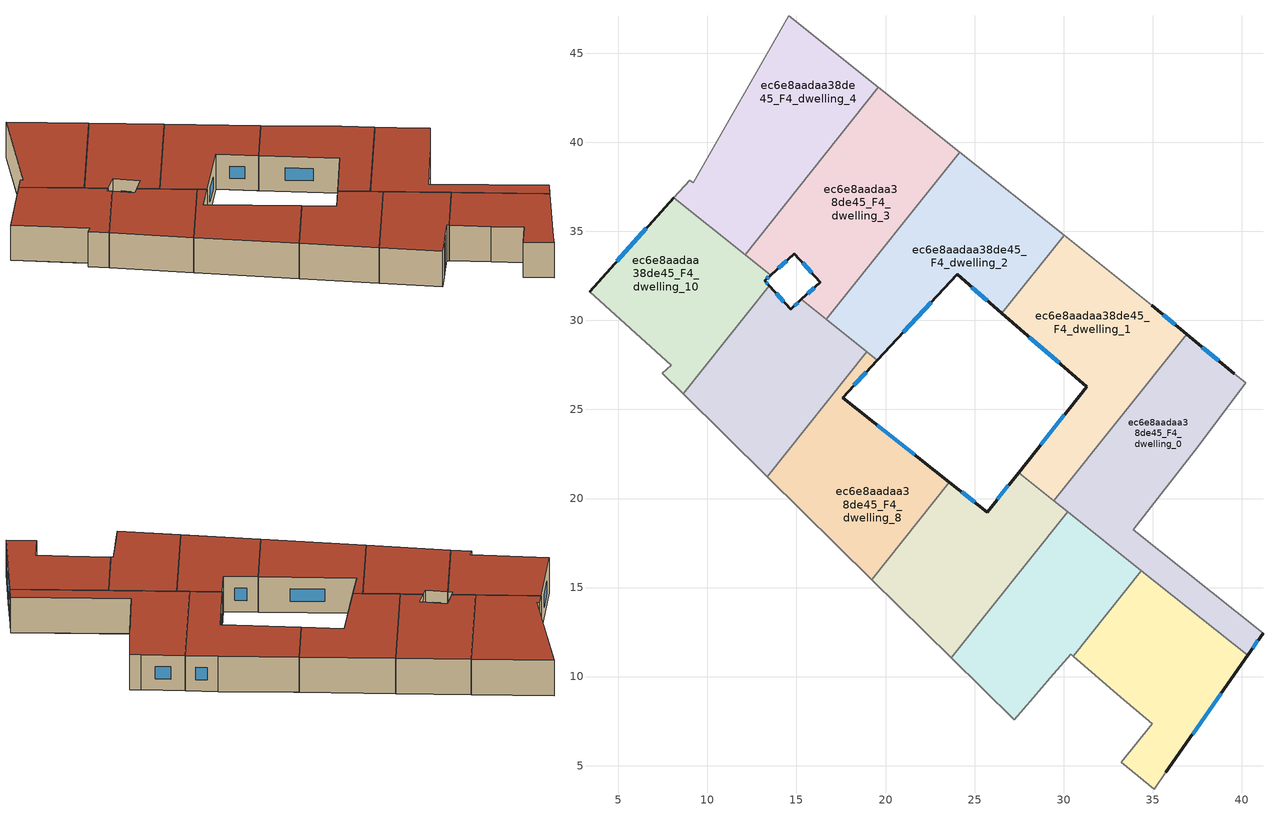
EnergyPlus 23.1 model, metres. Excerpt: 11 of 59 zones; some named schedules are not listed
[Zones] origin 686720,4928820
ec6e8aadaa38de45_F4_dwelling_0
 floor to ec6e8aadaa38de45_F3_dwelling_8 (EU_floor_Construction): 39.58,27.02 40.23,26.51 37.56,22.95 33.9,18.26 33.17,18.84 32.44,18.1 29.99,20.53 36.92,29.22 z12
 floor to ec6e8aadaa38de45_F3_dwelling_10 (EU_floor_Construction): 41.2,12.44 40.34,11.2 32.11,17.76 33.17,18.84 z12
 floor adiabatic (EU_floor_Construction): 32.44,18.1 32.11,17.76 29.46,19.87 29.98,20.52 z12
 wall outside (EU_wall_Construction): 40.34,11.2 41.2,12.44 / 39.58,27.02 36.92,29.22 z12:15
 wall adiabatic (EU_wall_Construction): 41.2,12.44 33.9,18.26 37.56,22.95 40.23,26.51 39.58,27.02 z12:15
 wall to ec6e8aadaa38de45_F4_dwelling_1 (EU_wall_Construction): 36.92,29.22 29.46,19.87 z12:15
 wall to ec6e8aadaa38de45_F4_dwelling_5 (EU_wall_Construction): 34.37,15.95 40.34,11.2 z12:15
 wall to ec6e8aadaa38de45_F4_dwelling_6 (EU_wall_Construction): 30.23,19.25 34.37,15.95 z12:15
 wall to ec6e8aadaa38de45_F4_dwelling_7 (EU_wall_Construction): 29.46,19.87 30.23,19.25 z12:15
 window (EU_Window_Construction): 40.62,11.6 40.92,12.03 / 38.72,27.74 37.79,28.51 z12.98:14.02
 roof outside (EU_roof_Construction): 40.34,11.2 41.2,12.44 33.9,18.26 37.56,22.95 40.23,26.51 39.58,27.02 36.92,29.22 29.46,19.87 z15
ec6e8aadaa38de45_F4_dwelling_1
 floor to ec6e8aadaa38de45_F3_dwelling_6 (EU_floor_Construction): 34.95,30.86 36.64,29.46 32.47,25.24 26.54,30.41 27.47,31.57 30.37,34.51 z12
 floor to ec6e8aadaa38de45_F3_dwelling_8 (EU_floor_Construction): 36.92,29.22 29.99,20.53 28.16,22.33 31.29,26.27 32.47,25.24 36.64,29.46 z12
 floor to ec6e8aadaa38de45_F3_dwelling_4 (EU_floor_Construction): 30.37,34.51 27.47,31.57 30.03,34.78 z12
 floor adiabatic (EU_floor_Construction): 29.98,20.52 29.46,19.87 27.47,21.46 28.16,22.32 z12
 wall outside (EU_wall_Construction): 26.54,30.41 31.29,26.27 27.47,21.46 / 36.92,29.22 34.95,30.86 z12:15
 wall to ec6e8aadaa38de45_F4_dwelling_2 (EU_wall_Construction): 30.03,34.78 26.54,30.41 z12:15
 wall adiabatic (EU_wall_Construction): 34.95,30.86 30.03,34.78 z12:15
 wall to ec6e8aadaa38de45_F4_dwelling_7 (EU_wall_Construction): 27.47,21.46 29.46,19.87 z12:15
 window (EU_Window_Construction): 30.05,24.7 28.71,23.02 / 28.08,29.06 29.75,27.61 / 36.28,29.75 35.59,30.33 z12.98:14.02
 roof outside (EU_roof_Construction): 29.46,19.87 36.92,29.22 34.95,30.86 30.03,34.78 26.54,30.41 31.29,26.27 27.47,21.46 z15
ec6e8aadaa38de45_F4_dwelling_10
 floor to ec6e8aadaa38de45_F3_dwelling_1 (EU_floor_Construction): 12.01,33.51 6.97,28.39 3.38,31.61 8.12,36.89 13.56,32.55 13.21,32.23 z12
 floor to ec6e8aadaa38de45_F3_dwelling_3 (EU_floor_Construction): 12.01,33.51 13.47,31.94 8.63,25.88 7.46,27.03 7.97,27.48 6.97,28.39 z12
 wall outside (EU_wall_Construction): 8.12,36.89 3.38,31.61 / 13.47,31.95 13.21,32.23 13.56,32.55 z12:15
 wall to ec6e8aadaa38de45_F4_dwelling_9 (EU_wall_Construction): 8.63,25.88 13.47,31.95 z12:15
 wall adiabatic (EU_wall_Construction): 3.38,31.61 7.97,27.48 7.46,27.03 8.63,25.88 z12:15
 wall to ec6e8aadaa38de45_F4_dwelling_4 (EU_wall_Construction): 12.11,33.7 8.12,36.89 z12:15
 wall to ec6e8aadaa38de45_F4_dwelling_3 (EU_wall_Construction): 13.56,32.55 12.11,33.7 z12:15
 window (EU_Window_Construction): 6.58,35.17 4.92,33.33 / 13.32,32.33 13.45,32.44 / 13.39,32.04 13.3,32.14 z12.98:14.02
 roof outside (EU_roof_Construction): 8.63,25.88 13.47,31.95 13.21,32.23 13.56,32.55 8.12,36.89 3.38,31.61 7.97,27.48 7.46,27.03 z15
ec6e8aadaa38de45_F4_dwelling_2
 floor to ec6e8aadaa38de45_F3_dwelling_4 (EU_floor_Construction): 30.03,34.78 27.47,31.57 26.42,30.51 24.03,32.59 20.26,28.54 17.68,31.09 25.15,38.67 z12
 floor to ec6e8aadaa38de45_F3_dwelling_6 (EU_floor_Construction): 27.47,31.57 26.54,30.41 26.42,30.51 z12
 floor to ec6e8aadaa38de45_F3_dwelling_2 (EU_floor_Construction): 25.15,38.67 17.5,30.91 17.43,30.99 24.17,39.45 z12
 floor to ec6e8aadaa38de45_F3_dwelling_5 (EU_floor_Construction): 20.26,28.54 19.55,27.77 16.68,30.06 17.43,30.99 17.5,30.91 17.68,31.09 z12
 wall outside (EU_wall_Construction): 19.55,27.77 24.03,32.59 26.54,30.41 z12:15
 wall to ec6e8aadaa38de45_F4_dwelling_3 (EU_wall_Construction): 24.18,39.45 16.68,30.06 z12:15
 wall adiabatic (EU_wall_Construction): 30.03,34.78 24.18,39.45 z12:15
 wall to ec6e8aadaa38de45_F4_dwelling_9 (EU_wall_Construction): 16.68,30.06 18.95,28.25 z12:15
 wall to ec6e8aadaa38de45_F4_dwelling_8 (EU_wall_Construction): 18.95,28.25 19.55,27.77 z12:15
 window (EU_Window_Construction): 21.01,29.34 22.57,31.02 / 24.85,31.88 25.72,31.12 z12.98:14.02
 roof outside (EU_roof_Construction): 26.54,30.41 30.03,34.78 24.18,39.45 16.68,30.06 19.55,27.77 24.03,32.59 z15
ec6e8aadaa38de45_F4_dwelling_3
 floor to ec6e8aadaa38de45_F3_dwelling_2 (EU_floor_Construction): 24.17,39.45 17.43,30.99 16.34,32.16 14.87,33.75 13.6,35.12 20.64,42.27 z12
 floor to ec6e8aadaa38de45_F3_dwelling_0 (EU_floor_Construction): 20.64,42.27 14.56,36.1 14.26,36.4 19.6,43.1 z12
 floor to ec6e8aadaa38de45_F3_dwelling_5 (EU_floor_Construction): 16.34,32.16 17.43,30.99 16.68,30.06 15.28,31.18 z12
 floor to ec6e8aadaa38de45_F3_dwelling_1 (EU_floor_Construction): 14.56,36.1 13.6,35.12 14.87,33.75 13.56,32.55 12.11,33.7 14.26,36.4 z12
 wall outside (EU_wall_Construction): 13.56,32.55 14.87,33.75 16.34,32.16 15.28,31.18 z12:15
 wall to ec6e8aadaa38de45_F4_dwelling_4 (EU_wall_Construction): 19.6,43.1 12.11,33.7 z12:15
 wall adiabatic (EU_wall_Construction): 24.18,39.45 19.6,43.1 z12:15
 wall to ec6e8aadaa38de45_F4_dwelling_9 (EU_wall_Construction): 15.28,31.18 16.68,30.06 z12:15
 window (EU_Window_Construction): 15.99,31.84 15.62,31.5 / 15.35,33.23 15.86,32.68 / 13.99,32.94 14.44,33.36 z12.98:14.02
 roof outside (EU_roof_Construction): 16.68,30.06 24.18,39.45 19.6,43.1 12.11,33.7 13.56,32.55 14.87,33.75 16.34,32.16 15.28,31.18 z15
ec6e8aadaa38de45_F4_dwelling_4
 floor to ec6e8aadaa38de45_F3_dwelling_0 (EU_floor_Construction): 19.6,43.1 14.26,36.4 10.53,40.07 14.57,47.11 z12
 floor to ec6e8aadaa38de45_F3_dwelling_1 (EU_floor_Construction): 14.26,36.4 12.11,33.7 8.12,36.89 9.01,37.88 9.19,37.74 10.53,40.07 z12
 wall adiabatic (EU_wall_Construction): 19.6,43.1 14.57,47.11 9.19,37.74 9.01,37.88 8.12,36.89 z12:15
 roof outside (EU_roof_Construction): 12.11,33.7 19.6,43.1 14.57,47.11 9.19,37.74 9.01,37.88 8.12,36.89 z15
ec6e8aadaa38de45_F4_dwelling_5
 floor to ec6e8aadaa38de45_F3_dwelling_11 (EU_floor_Construction): 38.08,7.96 35.75,4.62 35.1,3.68 33.23,5.19 34.98,7.34 33.02,9 30.53,11.14 32.43,13.52 z12
 floor to ec6e8aadaa38de45_F3_dwelling_10 (EU_floor_Construction): 40.34,11.2 38.08,7.96 32.43,13.52 34.37,15.95 z12
 wall outside (EU_wall_Construction): 35.75,4.62 40.34,11.2 z12:15
 wall adiabatic (EU_wall_Construction): 30.53,11.14 33.02,9 34.98,7.34 33.23,5.19 35.1,3.68 35.75,4.62 z12:15
 wall to ec6e8aadaa38de45_F4_dwelling_6 (EU_wall_Construction): 34.37,15.95 30.53,11.14 z12:15
 window (EU_Window_Construction): 37.24,6.76 38.84,9.06 z12.98:14.02
 roof outside (EU_roof_Construction): 35.75,4.62 40.34,11.2 34.37,15.95 30.53,11.14 33.02,9 34.98,7.34 33.23,5.19 35.1,3.68 z15
ec6e8aadaa38de45_F4_dwelling_6
 floor to ec6e8aadaa38de45_F3_dwelling_11 (EU_floor_Construction): 32.43,13.52 30.53,11.14 30.41,11.25 29.26,9.93 28.29,8.81 27.24,7.57 24.62,10.15 30.15,15.77 z12
 floor to ec6e8aadaa38de45_F3_dwelling_9 (EU_floor_Construction): 32.11,17.76 24.62,10.15 23.7,11.05 30.23,19.25 z12
 floor to ec6e8aadaa38de45_F3_dwelling_10 (EU_floor_Construction): 34.37,15.95 32.43,13.52 30.15,15.77 32.11,17.76 z12
 wall adiabatic (EU_wall_Construction): 23.7,11.05 27.24,7.57 28.29,8.81 29.26,9.93 30.41,11.25 30.53,11.14 z12:15
 wall to ec6e8aadaa38de45_F4_dwelling_7 (EU_wall_Construction): 30.23,19.25 23.7,11.05 z12:15
 roof outside (EU_roof_Construction): 30.53,11.14 34.37,15.95 30.23,19.25 23.7,11.05 27.24,7.57 28.29,8.81 29.26,9.93 30.41,11.25 z15
ec6e8aadaa38de45_F4_dwelling_7
 floor to ec6e8aadaa38de45_F3_dwelling_7 (EU_floor_Construction): 26.19,18.86 21.06,13.65 19.23,15.45 23.59,20.92 z12
 floor to ec6e8aadaa38de45_F3_dwelling_9 (EU_floor_Construction): 30.23,19.25 23.7,11.05 21.06,13.65 26.19,18.86 25.71,19.24 27.47,21.46 z12
 wall outside (EU_wall_Construction): 27.47,21.46 25.71,19.24 23.59,20.92 z12:15
 wall adiabatic (EU_wall_Construction): 19.23,15.45 23.7,11.05 z12:15
 wall to ec6e8aadaa38de45_F4_dwelling_8 (EU_wall_Construction): 23.59,20.92 19.23,15.45 z12:15
 window (EU_Window_Construction): 26.9,20.73 26.28,19.96 / 25.02,19.78 24.28,20.37 z12.98:14.02
 roof outside (EU_roof_Construction): 23.7,11.05 30.23,19.25 27.47,21.46 25.71,19.24 23.59,20.92 19.23,15.45 z15
ec6e8aadaa38de45_F4_dwelling_8
 floor to ec6e8aadaa38de45_F3_dwelling_5 (EU_floor_Construction): 19.55,27.77 17.59,25.67 19.87,23.86 15.35,19.27 13.35,21.23 18.95,28.25 z12
 floor to ec6e8aadaa38de45_F3_dwelling_7 (EU_floor_Construction): 23.59,20.92 19.23,15.45 15.35,19.27 19.87,23.86 z12
 wall outside (EU_wall_Construction): 23.59,20.92 17.59,25.67 19.55,27.77 z12:15
 wall adiabatic (EU_wall_Construction): 13.35,21.23 19.23,15.45 z12:15
 wall to ec6e8aadaa38de45_F4_dwelling_9 (EU_wall_Construction): 18.95,28.25 13.35,21.23 z12:15
 window (EU_Window_Construction): 18.23,26.35 18.91,27.09 / 21.64,22.46 19.54,24.12 z12.98:14.02
 roof outside (EU_roof_Construction): 19.23,15.45 23.59,20.92 17.59,25.67 19.55,27.77 18.95,28.25 13.35,21.23 z15
ec6e8aadaa38de45_F4_dwelling_9
 floor to ec6e8aadaa38de45_F3_dwelling_3 (EU_floor_Construction): 13.47,31.94 15.92,29.31 10.62,23.92 8.63,25.88 z12
 floor to ec6e8aadaa38de45_F3_dwelling_5 (EU_floor_Construction): 18.95,28.25 13.35,21.23 10.62,23.92 15.93,29.31 14.69,30.64 15.28,31.18 z12
 wall outside (EU_wall_Construction): 15.28,31.18 14.69,30.64 13.47,31.95 z12:15
 wall adiabatic (EU_wall_Construction): 8.63,25.88 13.35,21.23 z12:15
 window (EU_Window_Construction): 15.09,31 14.88,30.81 / 14.29,31.06 13.87,31.52 z12.98:14.02
 roof outside (EU_roof_Construction): 13.35,21.23 18.95,28.25 15.28,31.18 14.69,30.64 13.47,31.95 8.63,25.88 z15
[Building]
EU S2 Campaign: North Axis=0; Terrain=City; Solar Distribution=FullExterior
[Site:Location]
Bologna: Latitude=44.5; Longitude=11.25; Time Zone=1; Elevation=37
[SizingPeriod:WeatherFileDays]
AnnualSizingPeriod: Begin Month=1; Begin Day of Month=1; End Month=12; End Day of Month=31; Day of Week for Start Day=Monday; Use Weather File Daylight Saving Period=No; Use Weather File Rain and Snow Indicators=No
[MATERIAL]
EU_InternalMass_Material: Roughness=MediumRough; Thickness=0.1; Conductivity=1; Density=1800; Specific Heat=900; Thermal Absorptance=0.9; Solar Absorptance=0.7; Visible Absorptance=0.7
[MATERIAL:NOMASS] Roughness=MediumRough; Thermal Absorptance=0.9; Solar Absorptance=0.7; Visible Absorptance=0.7
Name | Thermal Resistance
EU_wall_NoMass | 0.905828
EU_roof_NoMass | 0.37593
EU_floor_NoMass | 0.67114
[WINDOWMATERIAL:SIMPLEGLAZINGSYSTEM]
EU_Window_SimpleGlazing: UFactor=4.52486; Solar Heat Gain Coefficient=0.85; Visible Transmittance=0.85
[CONSTRUCTION]
EU_wall_Construction: EU_wall_NoMass
EU_roof_Construction: EU_roof_NoMass
EU_floor_Construction: EU_floor_NoMass
EU_Window_Construction: EU_Window_SimpleGlazing
EU_InternalMass_Construction: EU_InternalMass_Material
[ZONE] Type=1; Multiplier=1; Ceiling Height=autocalculate; Floor Area=autocalculate; Part of Total Floor Area=Yes
Name | Volume
ec6e8aadaa38de45_F4_dwelling_0 | 200.295
ec6e8aadaa38de45_F4_dwelling_1 | 200.276
ec6e8aadaa38de45_F4_dwelling_10 | 166.908
ec6e8aadaa38de45_F4_dwelling_2 | 200.283
ec6e8aadaa38de45_F4_dwelling_3 | 200.298
ec6e8aadaa38de45_F4_dwelling_4 | 200.29
ec6e8aadaa38de45_F4_dwelling_5; ec6e8aadaa38de45_F4_dwelling_7 | 166.893
ec6e8aadaa38de45_F4_dwelling_6 | 166.922
ec6e8aadaa38de45_F4_dwelling_8 | 166.926
ec6e8aadaa38de45_F4_dwelling_9 | 166.906
[INTERNALMASS] Construction=EU_InternalMass_Construction
Name | Zone or ZoneList | Surface Area
ec6e8aadaa38de45_F4_dwelling_0_EU_InternalMass | ec6e8aadaa38de45_F4_dwelling_0 | 66.7649
ec6e8aadaa38de45_F4_dwelling_1_EU_InternalMass | ec6e8aadaa38de45_F4_dwelling_1 | 66.7586
ec6e8aadaa38de45_F4_dwelling_2_EU_InternalMass | ec6e8aadaa38de45_F4_dwelling_2 | 66.7611
ec6e8aadaa38de45_F4_dwelling_3_EU_InternalMass | ec6e8aadaa38de45_F4_dwelling_3 | 66.766
ec6e8aadaa38de45_F4_dwelling_4_EU_InternalMass | ec6e8aadaa38de45_F4_dwelling_4 | 66.7633
ec6e8aadaa38de45_F4_dwelling_5_EU_InternalMass | ec6e8aadaa38de45_F4_dwelling_5 | 55.6312
ec6e8aadaa38de45_F4_dwelling_6_EU_InternalMass | ec6e8aadaa38de45_F4_dwelling_6 | 55.6405
ec6e8aadaa38de45_F4_dwelling_7_EU_InternalMass | ec6e8aadaa38de45_F4_dwelling_7 | 55.6307
ec6e8aadaa38de45_F4_dwelling_8_EU_InternalMass | ec6e8aadaa38de45_F4_dwelling_8 | 55.6423
ec6e8aadaa38de45_F4_dwelling_9_EU_InternalMass | ec6e8aadaa38de45_F4_dwelling_9 | 55.6354
ec6e8aadaa38de45_F4_dwelling_10_EU_InternalMass | ec6e8aadaa38de45_F4_dwelling_10 | 55.6357
[OTHEREQUIPMENT] Fuel Type=Electricity; Design Level Calculation Method=Watts/Area; Power per Zone Floor Area=1; Fraction Latent=0; Fraction Radiant=0; Fraction Lost=0; Carbon Dioxide Generation Rate=0; EndUse Subcategory=EU_Step8_InternalGains
Name | Zone or ZoneList or Space or SpaceList | Schedule
EU_Step8_InternalGain_ec6e8aadaa38de45_F4_dwelling_0_f000 | ec6e8aadaa38de45_F4_dwelling_0 | EU_Step8_GainSchedule_ec6e8aadaa38de45_F4_dwelling_0_f000
EU_Step8_InternalGain_ec6e8aadaa38de45_F4_dwelling_1_f000 | ec6e8aadaa38de45_F4_dwelling_1 | EU_Step8_GainSchedule_ec6e8aadaa38de45_F4_dwelling_1_f000
EU_Step8_InternalGain_ec6e8aadaa38de45_F4_dwelling_2_f000 | ec6e8aadaa38de45_F4_dwelling_2 | EU_Step8_GainSchedule_ec6e8aadaa38de45_F4_dwelling_2_f000
EU_Step8_InternalGain_ec6e8aadaa38de45_F4_dwelling_3_f000 | ec6e8aadaa38de45_F4_dwelling_3 | EU_Step8_GainSchedule_ec6e8aadaa38de45_F4_dwelling_3_f000
EU_Step8_InternalGain_ec6e8aadaa38de45_F4_dwelling_4_f000 | ec6e8aadaa38de45_F4_dwelling_4 | EU_Step8_GainSchedule_ec6e8aadaa38de45_F4_dwelling_4_f000
EU_Step8_InternalGain_ec6e8aadaa38de45_F4_dwelling_5_f000 | ec6e8aadaa38de45_F4_dwelling_5 | EU_Step8_GainSchedule_ec6e8aadaa38de45_F4_dwelling_5_f000
EU_Step8_InternalGain_ec6e8aadaa38de45_F4_dwelling_6_f000 | ec6e8aadaa38de45_F4_dwelling_6 | EU_Step8_GainSchedule_ec6e8aadaa38de45_F4_dwelling_6_f000
EU_Step8_InternalGain_ec6e8aadaa38de45_F4_dwelling_7_f000 | ec6e8aadaa38de45_F4_dwelling_7 | EU_Step8_GainSchedule_ec6e8aadaa38de45_F4_dwelling_7_f000
EU_Step8_InternalGain_ec6e8aadaa38de45_F4_dwelling_8_f000 | ec6e8aadaa38de45_F4_dwelling_8 | EU_Step8_GainSchedule_ec6e8aadaa38de45_F4_dwelling_8_f000
EU_Step8_InternalGain_ec6e8aadaa38de45_F4_dwelling_9_f000 | ec6e8aadaa38de45_F4_dwelling_9 | EU_Step8_GainSchedule_ec6e8aadaa38de45_F4_dwelling_9_f000
EU_Step8_InternalGain_ec6e8aadaa38de45_F4_dwelling_10_f000 | ec6e8aadaa38de45_F4_dwelling_10 | EU_Step8_GainSchedule_ec6e8aadaa38de45_F4_dwelling_10_f000
[ZONEVENTILATION:DESIGNFLOWRATE] Schedule=EU_AlwaysOn; Design Flow Rate Calculation Method=AirChanges/Hour; Air Changes per Hour=0.73129; Ventilation Type=Natural; Fan Pressure Rise=0; Fan Total Efficiency=1; Constant Term Coefficient=1; Temperature Term Coefficient=0; Velocity Term Coefficient=0; Velocity Squared Term Coefficient=0; Minimum Indoor Temperature=-100; Maximum Indoor Temperature=100; Delta Temperature=-100; Minimum Outdoor Temperature=-100; Maximum Outdoor Temperature=100; Maximum Wind Speed=40
Name | Zone or ZoneList or Space or SpaceList
EU_ConstantAir_ec6e8aadaa38de45_F4_dwelling_0 | ec6e8aadaa38de45_F4_dwelling_0
EU_ConstantAir_ec6e8aadaa38de45_F4_dwelling_1 | ec6e8aadaa38de45_F4_dwelling_1
EU_ConstantAir_ec6e8aadaa38de45_F4_dwelling_2 | ec6e8aadaa38de45_F4_dwelling_2
EU_ConstantAir_ec6e8aadaa38de45_F4_dwelling_3 | ec6e8aadaa38de45_F4_dwelling_3
EU_ConstantAir_ec6e8aadaa38de45_F4_dwelling_4 | ec6e8aadaa38de45_F4_dwelling_4
EU_ConstantAir_ec6e8aadaa38de45_F4_dwelling_5 | ec6e8aadaa38de45_F4_dwelling_5
EU_ConstantAir_ec6e8aadaa38de45_F4_dwelling_6 | ec6e8aadaa38de45_F4_dwelling_6
EU_ConstantAir_ec6e8aadaa38de45_F4_dwelling_7 | ec6e8aadaa38de45_F4_dwelling_7
EU_ConstantAir_ec6e8aadaa38de45_F4_dwelling_8 | ec6e8aadaa38de45_F4_dwelling_8
EU_ConstantAir_ec6e8aadaa38de45_F4_dwelling_9 | ec6e8aadaa38de45_F4_dwelling_9
EU_ConstantAir_ec6e8aadaa38de45_F4_dwelling_10 | ec6e8aadaa38de45_F4_dwelling_10
[HVACTEMPLATE:ZONE:IDEALLOADSAIRSYSTEM] System Availability Schedule=EU_AlwaysOn; Maximum Heating Supply Air Temperature=50; Minimum Cooling Supply Air Temperature=13; Maximum Heating Supply Air Humidity Ratio=0.0156; Minimum Cooling Supply Air Humidity Ratio=0.0077; Heating Limit=NoLimit; Cooling Limit=NoLimit; Heating Availability Schedule=EU_AlwaysOn; Cooling Availability Schedule=EU_CoolingOff; Dehumidification Control Type=ConstantSensibleHeatRatio; Cooling Sensible Heat Ratio=0.7; Dehumidification Setpoint=60; Humidification Control Type=None; Humidification Setpoint=30; Outdoor Air Method=None; Outdoor Air Flow Rate per Person=0.00944; Outdoor Air Flow Rate per Zone Floor Area=0; Outdoor Air Flow Rate per Zone=0; Demand Controlled Ventilation Type=None; Outdoor Air Economizer Type=NoEconomizer; Heat Recovery Type=None; Sensible Heat Recovery Effectiveness=0.7; Latent Heat Recovery Effectiveness=0.65
Name | Template Thermostat
ec6e8aadaa38de45_F4_dwelling_0 | EU_HeatOnly_ec6e8aadaa38de45_F4_dwelling_0
ec6e8aadaa38de45_F4_dwelling_1 | EU_HeatOnly_ec6e8aadaa38de45_F4_dwelling_1
ec6e8aadaa38de45_F4_dwelling_2 | EU_HeatOnly_ec6e8aadaa38de45_F4_dwelling_2
ec6e8aadaa38de45_F4_dwelling_3 | EU_HeatOnly_ec6e8aadaa38de45_F4_dwelling_3
ec6e8aadaa38de45_F4_dwelling_4 | EU_HeatOnly_ec6e8aadaa38de45_F4_dwelling_4
ec6e8aadaa38de45_F4_dwelling_5 | EU_HeatOnly_ec6e8aadaa38de45_F4_dwelling_5
ec6e8aadaa38de45_F4_dwelling_6 | EU_HeatOnly_ec6e8aadaa38de45_F4_dwelling_6
ec6e8aadaa38de45_F4_dwelling_7 | EU_HeatOnly_ec6e8aadaa38de45_F4_dwelling_7
ec6e8aadaa38de45_F4_dwelling_8 | EU_HeatOnly_ec6e8aadaa38de45_F4_dwelling_8
ec6e8aadaa38de45_F4_dwelling_9 | EU_HeatOnly_ec6e8aadaa38de45_F4_dwelling_9
ec6e8aadaa38de45_F4_dwelling_10 | EU_HeatOnly_ec6e8aadaa38de45_F4_dwelling_10
[SIZING:ZONE] Zone Cooling Design Supply Air Temperature Input Method=SupplyAirTemperature; Zone Cooling Design Supply Air Temperature=13; Zone Heating Design Supply Air Temperature Input Method=SupplyAirTemperature; Zone Heating Design Supply Air Temperature=50; Zone Cooling Design Supply Air Humidity Ratio=0.008; Zone Heating Design Supply Air Humidity Ratio=0.008; Cooling Design Air Flow Method=DesignDay; Cooling Design Air Flow Rate=0; Cooling Minimum Air Flow per Zone Floor Area=0.000762; Cooling Minimum Air Flow=0; Cooling Minimum Air Flow Fraction=0.2; Heating Design Air Flow Method=DesignDay; Heating Design Air Flow Rate=0; Heating Maximum Air Flow per Zone Floor Area=0.002032; Heating Maximum Air Flow=0.141576; Heating Maximum Air Flow Fraction=0.3; Account for Dedicated Outdoor Air System=No; Dedicated Outdoor Air System Control Strategy=NeutralSupplyAir; Dedicated Outdoor Air Low Setpoint Temperature for Design=autosize; Dedicated Outdoor Air High Setpoint Temperature for Design=autosize; Zone Load Sizing Method=Sensible Load Only No Latent Load; Zone Latent Cooling Design Supply Air Humidity Ratio Input Method=HumidityRatioDifference; Zone Cooling Design Supply Air Humidity Ratio Difference=0.005; Zone Latent Heating Design Supply Air Humidity Ratio Input Method=HumidityRatioDifference; Zone Humidification Design Supply Air Humidity Ratio Difference=0.005
ec6e8aadaa38de45_F4_dwelling_0; ec6e8aadaa38de45_F4_dwelling_1; ec6e8aadaa38de45_F4_dwelling_2; ec6e8aadaa38de45_F4_dwelling_3; ec6e8aadaa38de45_F4_dwelling_4; ec6e8aadaa38de45_F4_dwelling_5
